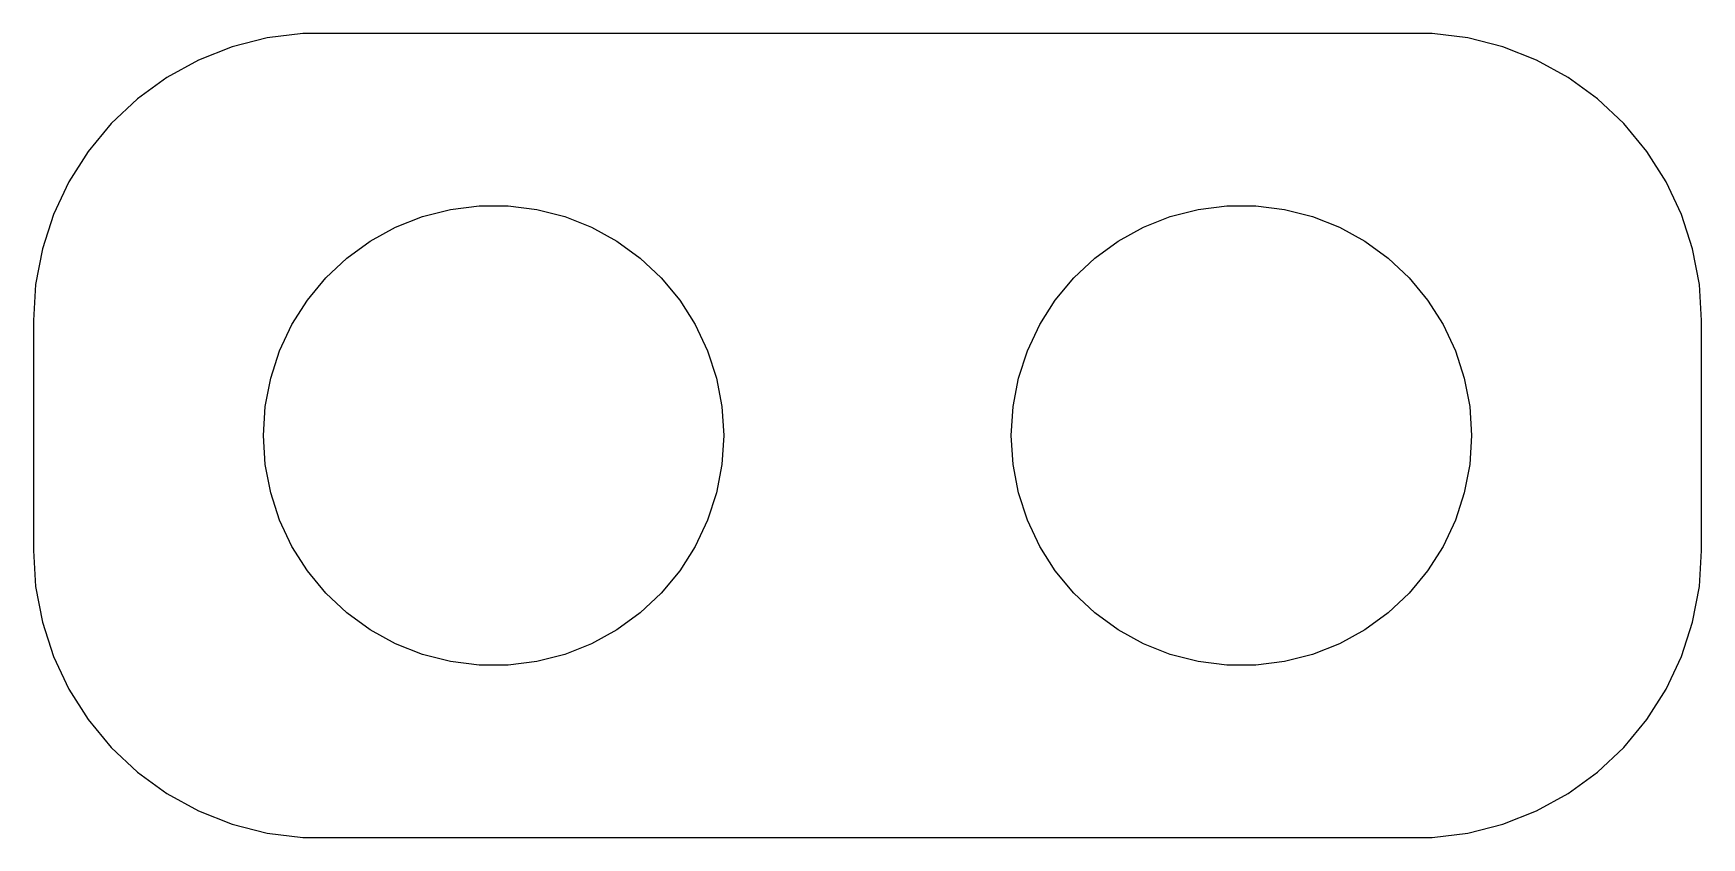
# Model space of a CAD drawing. Header units: metres. Extents: x -14.5 to 14.5, y -7 to 7.
import ezdxf

# ---------------------------------------------------------------- set-up
doc = ezdxf.new("R2010")
doc.units = ezdxf.units.M

msp = doc.modelspace()

# ---------------------------------------------------------------- linework, layer by layer
for p, q in [((-9.81395, 6.99013), (-10.4369, 6.91142)), ((9.81395, 6.99013), (-9.81395, 6.99013)), ((10.4369, 6.91142), (9.81395, 6.99013)), ((-11.0451, 6.75528), (-11.6289, 6.52412)), ((-10.4369, 6.91142), (-11.0451, 6.75528)), ((11.0451, 6.75528), (10.4369, 6.91142)), ((11.6289, 6.52412), (11.0451, 6.75528)), ((-11.6289, 6.52412), (-12.1791, 6.22163)), ((12.1791, 6.22163), (11.6289, 6.52412)), ((-12.1791, 6.22163), (-12.6871, 5.85255)), ((12.6871, 5.85255), (12.1791, 6.22163)), ((-12.6871, 5.85255), (-13.1448, 5.42273)), ((13.1448, 5.42273), (12.6871, 5.85255)), ((-13.1448, 5.42273), (-13.5451, 4.93892)), ((13.5451, 4.93892), (13.1448, 5.42273)), ((-13.5451, 4.93892), (-13.8815, 4.40877)), ((13.8815, 4.40877), (13.5451, 4.93892)), ((-13.8815, 4.40877), (-14.1489, 3.84062)), ((14.1489, 3.84062), (13.8815, 4.40877)), ((-14.1489, 3.84062), (-14.3429, 3.24344)), ((-8.20311, 3.61929), (-7.73605, 3.80421)), ((-7.73605, 3.80421), (-7.24951, 3.92914)), ((-7.24951, 3.92914), (-6.75116, 3.9921)), ((-6.75116, 3.9921), (-6.24883, 3.9921)), ((-6.24883, 3.9921), (-5.75047, 3.92914)), ((-5.75047, 3.92914), (-5.26393, 3.80421)), ((-5.26393, 3.80421), (-4.79688, 3.61929)), ((4.79688, 3.61929), (5.26393, 3.80421)), ((5.26393, 3.80421), (5.75047, 3.92914)), ((5.75047, 3.92914), (6.24883, 3.9921)), ((6.24883, 3.9921), (6.75116, 3.9921)), ((6.75116, 3.9921), (7.24951, 3.92914)), ((7.24951, 3.92914), (7.73605, 3.80421)), ((7.73605, 3.80421), (8.20311, 3.61929)), ((14.3429, 3.24344), (14.1489, 3.84062)), ((-8.6433, 3.3773), (-8.20311, 3.61929)), ((-4.79688, 3.61929), (-4.35669, 3.3773)), ((4.35669, 3.3773), (4.79688, 3.61929)), ((8.20311, 3.61929), (8.6433, 3.3773)), ((-14.3429, 3.24344), (-14.4606, 2.62666)), ((-9.04968, 3.08205), (-8.6433, 3.3773)), ((-4.35669, 3.3773), (-3.9503, 3.08205)), ((3.9503, 3.08205), (4.35669, 3.3773)), ((8.6433, 3.3773), (9.04968, 3.08205)), ((14.4606, 2.62666), (14.3429, 3.24344)), ((-9.41586, 2.73817), (-9.04968, 3.08205)), ((-3.9503, 3.08205), (-3.58412, 2.73817)), ((3.58412, 2.73817), (3.9503, 3.08205)), ((9.04968, 3.08205), (9.41586, 2.73817)), ((-14.4606, 2.62666), (-14.5, 2)), ((-9.73605, 2.35114), (-9.41586, 2.73817)), ((-3.58412, 2.73817), (-3.26393, 2.35114)), ((3.26393, 2.35114), (3.58412, 2.73817)), ((9.41586, 2.73817), (9.73605, 2.35114)), ((14.5, 2), (14.4606, 2.62666)), ((-10.0052, 1.927), (-9.73605, 2.35114)), ((-3.26393, 2.35114), (-2.99477, 1.927)), ((2.99477, 1.927), (3.26393, 2.35114)), ((9.73605, 2.35114), (10.0052, 1.927)), ((-14.5, 2), (-14.5, -2)), ((-10.2191, 1.47249), (-10.0052, 1.927)), ((-2.99477, 1.927), (-2.78088, 1.47249)), ((2.78088, 1.47249), (2.99477, 1.927)), ((10.0052, 1.927), (10.2191, 1.47249)), ((14.5, -2), (14.5, 2)), ((-10.3743, 0.994751), (-10.2191, 1.47249)), ((-2.78088, 1.47249), (-2.62566, 0.994751)), ((2.62566, 0.994751), (2.78088, 1.47249)), ((10.2191, 1.47249), (10.3743, 0.994751)), ((-10.4684, 0.501328), (-10.3743, 0.994751)), ((-2.62566, 0.994751), (-2.53154, 0.501328)), ((2.53154, 0.501328), (2.62566, 0.994751)), ((10.3743, 0.994751), (10.4684, 0.501328)), ((-10.5, 0), (-10.4684, 0.501328)), ((-2.53154, 0.501328), (-2.5, 0)), ((2.5, 0), (2.53154, 0.501328)), ((10.4684, 0.501328), (10.5, 0)), ((-10.4684, -0.501328), (-10.5, 0)), ((-2.5, 0), (-2.53154, -0.501328)), ((2.53154, -0.501328), (2.5, 0)), ((10.5, 0), (10.4684, -0.501328)), ((-10.3743, -0.994751), (-10.4684, -0.501328)), ((-2.53154, -0.501328), (-2.62566, -0.994751)), ((2.62566, -0.994751), (2.53154, -0.501328)), ((10.4684, -0.501328), (10.3743, -0.994751)), ((-10.2191, -1.47249), (-10.3743, -0.994751)), ((-2.62566, -0.994751), (-2.78088, -1.47249)), ((2.78088, -1.47249), (2.62566, -0.994751)), ((10.3743, -0.994751), (10.2191, -1.47249)), ((-10.0052, -1.927), (-10.2191, -1.47249)), ((-2.78088, -1.47249), (-2.99477, -1.927)), ((2.99477, -1.927), (2.78088, -1.47249)), ((10.2191, -1.47249), (10.0052, -1.927)), ((-14.5, -2), (-14.4606, -2.62666)), ((-9.73605, -2.35114), (-10.0052, -1.927)), ((-2.99477, -1.927), (-3.26393, -2.35114)), ((3.26393, -2.35114), (2.99477, -1.927)), ((10.0052, -1.927), (9.73605, -2.35114)), ((14.4606, -2.62666), (14.5, -2)), ((-9.41586, -2.73817), (-9.73605, -2.35114)), ((-3.26393, -2.35114), (-3.58412, -2.73817)), ((3.58412, -2.73817), (3.26393, -2.35114)), ((9.73605, -2.35114), (9.41586, -2.73817)), ((-14.4606, -2.62666), (-14.3429, -3.24344)), ((-9.04968, -3.08205), (-9.41586, -2.73817)), ((-3.58412, -2.73817), (-3.9503, -3.08205)), ((3.9503, -3.08205), (3.58412, -2.73817)), ((9.41586, -2.73817), (9.04968, -3.08205)), ((14.3429, -3.24344), (14.4606, -2.62666)), ((-8.6433, -3.3773), (-9.04968, -3.08205)), ((-3.9503, -3.08205), (-4.35669, -3.3773)), ((4.35669, -3.3773), (3.9503, -3.08205)), ((9.04968, -3.08205), (8.6433, -3.3773)), ((-14.3429, -3.24344), (-14.1489, -3.84062)), ((-8.20311, -3.61929), (-8.6433, -3.3773)), ((-4.35669, -3.3773), (-4.79688, -3.61929)), ((4.79688, -3.61929), (4.35669, -3.3773)), ((8.6433, -3.3773), (8.20311, -3.61929)), ((14.1489, -3.84062), (14.3429, -3.24344)), ((-7.73605, -3.80421), (-8.20311, -3.61929)), ((-4.79688, -3.61929), (-5.26393, -3.80421)), ((5.26393, -3.80421), (4.79688, -3.61929)), ((8.20311, -3.61929), (7.73605, -3.80421)), ((-14.1489, -3.84062), (-13.8815, -4.40877)), ((-7.24951, -3.92914), (-7.73605, -3.80421)), ((-6.75116, -3.9921), (-7.24951, -3.92914)), ((-6.24883, -3.9921), (-6.75116, -3.9921)), ((-5.75047, -3.92914), (-6.24883, -3.9921)), ((-5.26393, -3.80421), (-5.75047, -3.92914)), ((5.75047, -3.92914), (5.26393, -3.80421)), ((6.24883, -3.9921), (5.75047, -3.92914)), ((6.75116, -3.9921), (6.24883, -3.9921)), ((7.24951, -3.92914), (6.75116, -3.9921)), ((7.73605, -3.80421), (7.24951, -3.92914)), ((13.8815, -4.40877), (14.1489, -3.84062)), ((-13.8815, -4.40877), (-13.5451, -4.93892)), ((13.5451, -4.93892), (13.8815, -4.40877)), ((-13.5451, -4.93892), (-13.1448, -5.42273)), ((13.1448, -5.42273), (13.5451, -4.93892)), ((-13.1448, -5.42273), (-12.6871, -5.85255)), ((12.6871, -5.85255), (13.1448, -5.42273)), ((-12.6871, -5.85255), (-12.1791, -6.22163)), ((12.1791, -6.22163), (12.6871, -5.85255)), ((-12.1791, -6.22163), (-11.6289, -6.52412)), ((11.6289, -6.52412), (12.1791, -6.22163)), ((-11.6289, -6.52412), (-11.0451, -6.75528)), ((11.0451, -6.75528), (11.6289, -6.52412)), ((-11.0451, -6.75528), (-10.4369, -6.91142)), ((-10.4369, -6.91142), (-9.81395, -6.99013)), ((9.81395, -6.99013), (10.4369, -6.91142)), ((10.4369, -6.91142), (11.0451, -6.75528)), ((-9.81395, -6.99013), (9.81395, -6.99013))]:
    msp.add_line(p, q)

doc.saveas('drawing.dxf')
